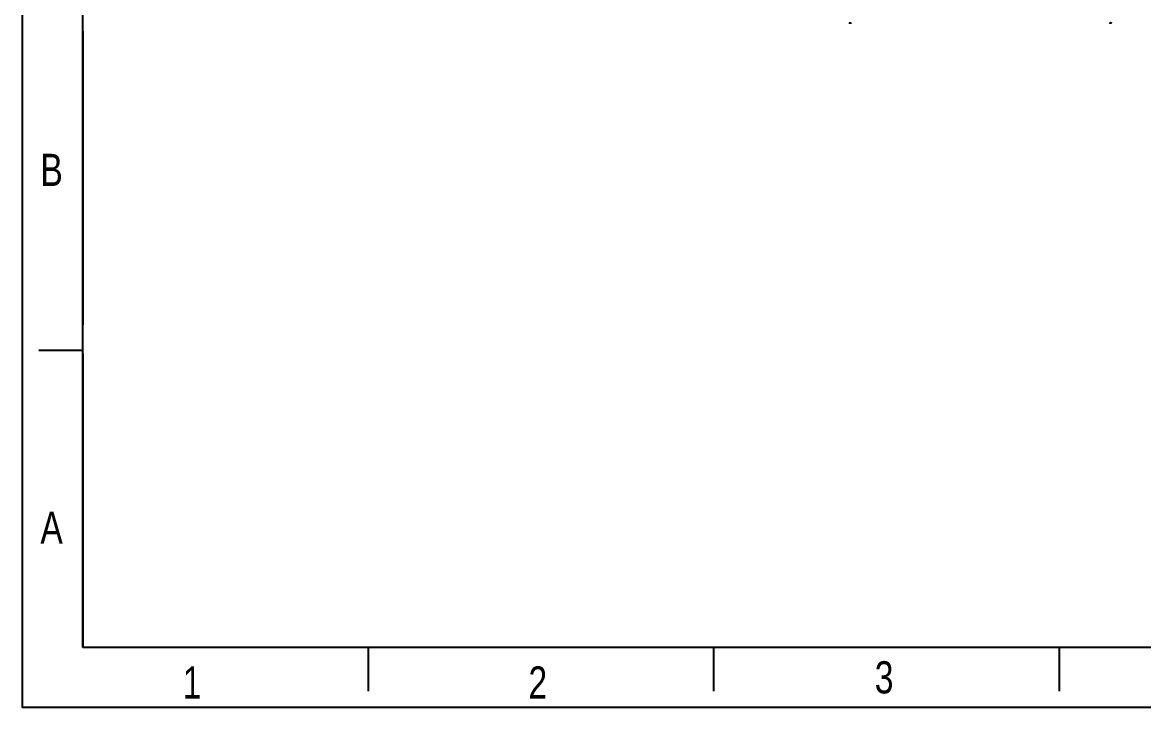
# Model space of a CAD drawing. Header units: millimetres. Extents: x 389 to 17466, y 310 to 5904.
# Drawn here: x 9336 to 11533, y 312 to 1654 of the extents above; entities that cross this region are included whole.
import ezdxf

# ---------------------------------------------------------------- set-up
doc = ezdxf.new("R2010")
doc.units = ezdxf.units.MM
doc.styles.add('CKSTANDARD', font='arial.ttf')
doc.styles.add('Roamns', font='romans.shx')

# ---------------------------------------------------------------- blocks, each defined once
blk = doc.blocks.new('standard template')
for p, q in [((456, 10901), (456, 8211)), ((456, 8211), (456, 10446)), ((456, 6313), (456, 10291)), ((456, 7973), (54, 7973)), ((456, 7944), (456, 5254)), ((456, 5254), (37409, 5254)), ((3074, 5254), (3074, 4851)), ((6246, 4851), (6246, 5254)), ((9418, 4851), (9418, 5254))]:
    blk.add_line(p, q)
blk.add_lwpolyline([(37963, 4700), (-97, 4700), (-97, 30879), (37963, 30879)], close=True)
at = {"color": 7}
for points in [[(456, 6674), (456, 5964), (456, 5254), (456, 30226), (37409, 30226), (37409, 5254)], [(456, 9631), (456, 8921), (456, 8211)]]:
    blk.add_lwpolyline(points, dxfattribs=at)
at = {"style": 'CKSTANDARD', "width": 0.75}
for s, p in [('B', (67, 9483)), ('A', (67, 6202)), ('1', (1373, 4783)), ('2', (4545, 4783)), ('3', (7722, 4830))]:
    blk.add_text(s, height=295, dxfattribs=at).set_placement(p)
at = {"style": 'Roamns'}
for tag, p in [('PAGE_NAME', (27466, 7594)), ('PROJECT_NAME', (27466, 6884)), ('DRAWN_NAME', (27466, 6174)), ('VERSION', (34241, 6174)), ('SELECT_DATA', (27466, 5464)), ('PAGE_NUMBER', (34241, 5464))]:
    blk.add_attdef(tag, p, '', height=285, dxfattribs=at)
blk = doc.blocks.new('aszfxn')
at = {"color": 7, "linetype": 'Continuous'}
for p, q in [((9143.8, 2824.8), (9143.8, 2824.8)), ((9144.8, 2824.7), (9144.5, 2824.7)), ((9144.8, 2824.7), (9144.8, 2824.8)), ((9145.8, 2824.8), (9145.8, 2824.7)), ((9146.2, 2824.7), (9145.8, 2824.7)), ((9146.8, 2824.8), (9146.8, 2824.8)), ((9653.8, 2824.8), (9653.8, 2824.8)), ((9654.8, 2824.7), (9654.5, 2824.7)), ((9654.8, 2824.7), (9654.8, 2824.8)), ((9655.8, 2824.8), (9655.8, 2824.7)), ((9656.2, 2824.7), (9655.8, 2824.7)), ((9656.8, 2824.8), (9656.8, 2824.8))]:
    blk.add_line(p, q, dxfattribs=at)
for centre, radius, start, end in [((9144.3, 2826.2), 1.5, 199.5149, 250.5288), ((9144.4, 2826.3), 1.6, 248.2783, 253.9635), ((9144.4, 2826.3), 1.6, 248.6455, 253.962), ((9144.4, 2826.3), 1.63, 253.9569, 256.5907), ((9144.5, 2826.4), 1.66, 256.5927, 259.7755), ((9144.5, 2826.4), 1.72, 259.782, 263.2104), ((9144.5, 2826.6), 1.89, 265.3046, 270.0395), ((9144.5, 2826.5), 1.77, 263.2035, 265.2672), ((9146.2, 2826.6), 1.89, 269.9605, 274.6954), ((9146.2, 2826.5), 1.77, 274.7328, 276.7966), ((9146.2, 2826.4), 1.72, 276.7896, 280.218), ((9146.2, 2826.4), 1.66, 280.2244, 283.4073), ((9146.2, 2826.3), 1.63, 283.4094, 286.0431), ((9146.3, 2826.3), 1.6, 286.038, 291.3546), ((9146.3, 2826.3), 1.6, 286.0365, 291.7217), ((9146.3, 2826.2), 1.5, 289.4712, 340.4851), ((9654.3, 2826.2), 1.5, 199.5149, 250.5288), ((9654.4, 2826.3), 1.6, 248.2783, 253.9635), ((9654.4, 2826.3), 1.6, 248.6455, 253.962), ((9654.4, 2826.3), 1.63, 253.9569, 256.5907), ((9654.5, 2826.4), 1.66, 256.5927, 259.7755), ((9654.5, 2826.4), 1.72, 259.782, 263.2104), ((9654.5, 2826.6), 1.89, 265.3046, 270.0395), ((9654.5, 2826.5), 1.77, 263.2035, 265.2672), ((9656.2, 2826.6), 1.89, 269.9605, 274.6954), ((9656.2, 2826.5), 1.77, 274.7328, 276.7966), ((9656.2, 2826.4), 1.72, 276.7896, 280.218), ((9656.2, 2826.4), 1.66, 280.2244, 283.4073), ((9656.2, 2826.3), 1.63, 283.4094, 286.0431), ((9656.3, 2826.3), 1.6, 286.038, 291.3546), ((9656.3, 2826.3), 1.6, 286.0365, 291.7217), ((9656.3, 2826.2), 1.5, 289.4712, 340.4851)]:
    blk.add_arc(centre, radius, start, end, dxfattribs=at)
for points in [[(9144.8, 2824.8), (9145, 2824.8), (9145.3, 2824.8), (9145.7, 2824.8), (9145.8, 2824.8)], [(9654.8, 2824.8), (9655, 2824.8), (9655.3, 2824.8), (9655.7, 2824.8), (9655.8, 2824.8)]]:
    blk.add_open_spline(points, degree=3, knots=[0, 0, 0, 0, 0.5, 1, 1, 1, 1], dxfattribs=at)
blk = doc.blocks.new('*U25')
blk.add_blockref('aszfxn', (-9400.3, -3069.2))
blk = doc.blocks.new('*U26')
at = {"color": 0, "linetype": 'ByBlock', "lineweight": -2, "transparency": 16777216}
blk.add_blockref('*U25', (0, 0), dxfattribs=at)

msp = doc.modelspace()

# ---------------------------------------------------------------- block references
at = {"transparency": 33554595, "xscale": 0.2136143564296075, "yscale": 0.2136143564296075, "zscale": 0.2136143564296075}
msp.add_blockref('standard template', (9356.629, -692.4419), dxfattribs=at)
msp.add_blockref('*U26', (11212.979, 1897.1281))

doc.saveas('drawing.dxf')
